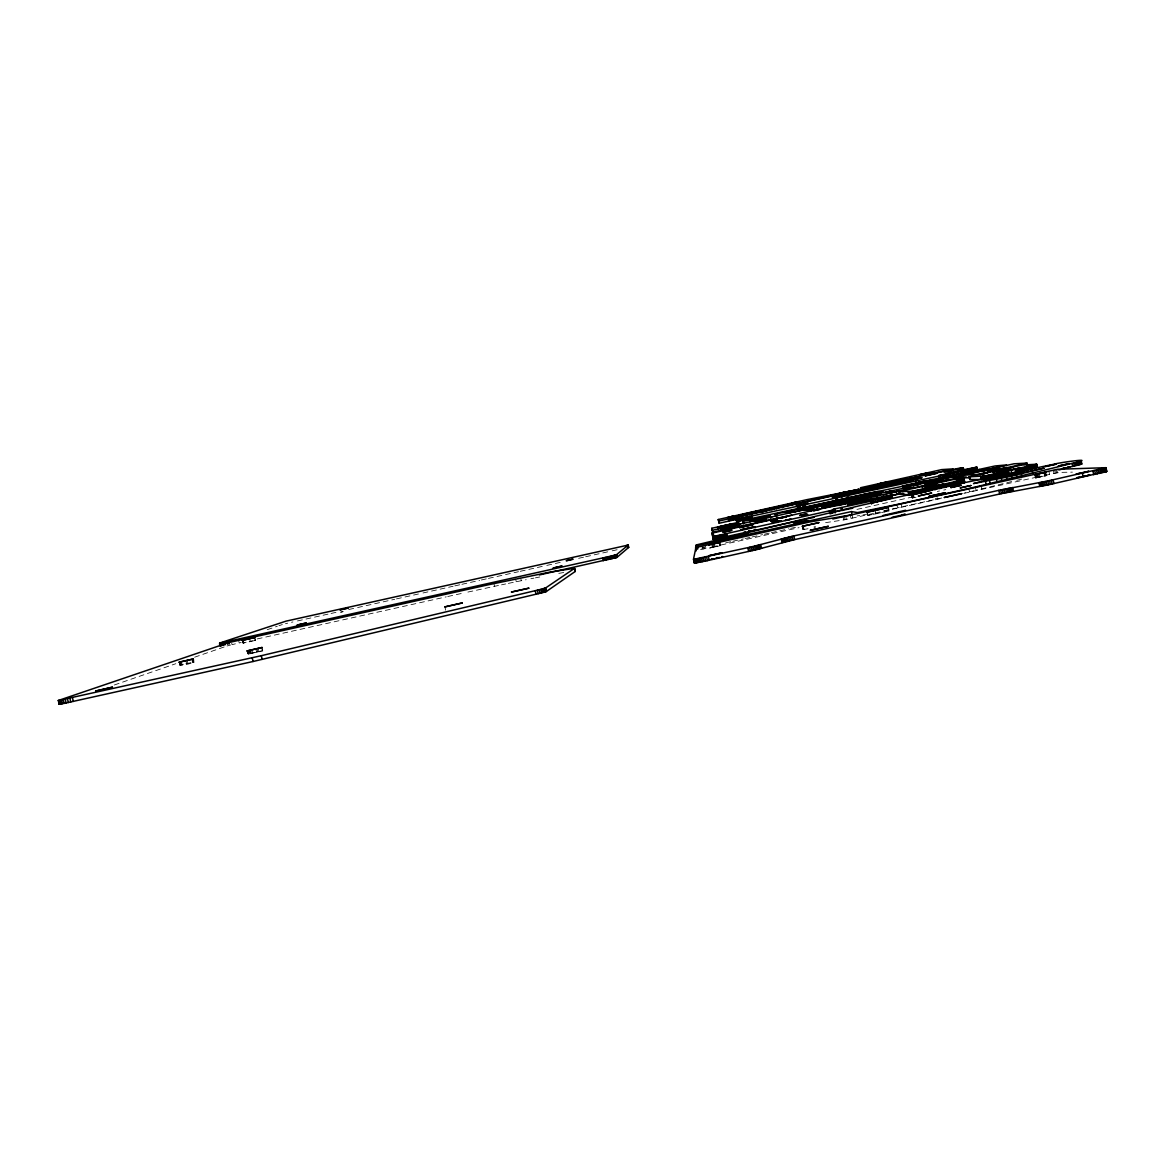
<?xml version="1.0" encoding="UTF-8"?>
<svg xmlns="http://www.w3.org/2000/svg" width="1165" height="1165" viewBox="0 0 1165 1165"><rect width="100%" height="100%" fill="white"/><g stroke="black" fill="none" stroke-linecap="round" stroke-linejoin="round"><path stroke-width="0.75" stroke-dasharray="5 3.75" d="M802.321 526.289L802.991 529.638L806.311 528.721M911.511 494.936L912.18 497.965L915.952 496.945M720.407 545.671L719.766 542.439L720.407 545.671L719.227 546.006M255.31 652.313L247.723 654.249L247.097 650.856L247.723 654.249L262.387 650.842M254.669 640.517L255.528 640.255L254.698 640.371M193.914 662.157L193.346 658.953C197.875 665.215 170.716 666.147 184.667 664.05M1043.389 476.121L1035.467 478L1046.913 475.509L1044.262 475.946M114.33 684.991L175.813 663.701M194.599 657.206L225.34 646.56M267.222 629.683L277.299 626.26M278.988 625.678L282.338 624.542M227.044 645.963L230.583 645.017M254.043 640.677L249.223 641.828L248.596 639.061M711.553 547.506L709.616 548.045L718.557 546.167M975.367 486.999L976.081 490.276L1015.05 480.737M1016.797 480.315L1022.055 479.019M285.469 623.712L287.639 623.188M246.15 642.25L243.063 643.095L247.067 642.308M700.544 549.647L708.961 547.681M235.417 643.837L232.039 644.653L231.413 641.93M343.063 611.567L340.588 612.193L343.311 611.669M814.539 527.294L815.733 527.017M712.325 547.317L717.742 546.108M856.945 509.396L914.146 496.61M973.969 490.771L964.868 492.853M291.527 622.285L292.91 621.964M185.876 663.759L191.657 662.492M241.17 642.512L239.204 642.963L238.592 640.24M249.281 641.522L252.412 640.837M297.468 620.945L329.302 613.853M331.064 613.46L336.379 612.28M348.757 609.513L355.82 607.941M357.597 607.548L394.731 599.276M396.493 598.883L421.249 593.364M423.012 592.97L453.083 586.272M454.845 585.879L460.146 584.699M461.923 584.306L479.601 580.374M481.363 579.981L486.679 578.787M488.441 578.393L518.498 571.709M520.274 571.301L545.016 565.797M546.793 565.404L560.933 562.244M578.626 558.312L583.927 557.132M585.689 556.739L610.445 551.22M612.222 550.827L618.906 549.341M257.247 638.93L446.21 596.859M447.768 596.509L464.85 592.737M725.737 542.817L730.994 541.638M732.756 541.259L743.285 538.914M745.047 538.521L750.304 537.342M752.066 536.963L762.594 534.619M764.342 534.225L769.614 533.046M771.361 532.667L788.923 528.75M790.671 528.371L795.943 527.192M712.499 546.895L799.044 527.643M896.89 504.518L897.618 507.794L941.669 498.023M873.459 513.474L843.897 519.925L822.126 523.158M875.192 513.095L942.951 498.023M963.863 493.363L1041.219 476.15M867.037 512.178L867.779 515.498L889.201 510.911L888.473 507.576M889.201 510.911L867.779 515.498M937.33 491.441L939.471 490.975M1044.743 475.378L1059.509 472.407L1072.412 472.131M256.62 652.021L261.834 650.929M467.908 592.068L498.751 585.413M937.738 498.008L935.291 498.547M943.737 490.043L945.82 489.606M501.532 584.83L505.668 583.956M508.348 583.388L526.187 579.704M813.898 527.002L815.121 526.74M704.126 547.594L701.592 548.118M867.881 513.911L863.003 514.915M883.886 510.62L896.336 508.071M808.029 528.735L802.991 529.638M916.025 497.251L912.18 497.965M530.89 578.743L533.905 578.146M535.419 577.84L539.745 576.981M194.06 662.084L192.516 662.317L191.803 659.186M719.198 545.817L720.48 545.628M859.697 515.556L857.149 515.92M563.714 572.51L558.079 573.5L557.452 570.704M185.978 660.803L186.691 663.948M181.42 661.793L182.133 664.938M180.575 661.968L181.289 665.113M180.109 661.866L180.823 664.997M179.891 662.099L180.604 665.244M179.556 662.026L180.109 665.317M179.192 662.142L179.905 665.273L179.046 662.201M261.965 647.478L262.722 650.871M261.63 647.522L262.387 650.987M258.295 648.512L259.052 651.847M254.815 637.488L255.426 640.299M254.509 637.634L255.135 640.386M257.101 648.803L257.858 652.138M255.863 648.701L256.577 652.444M249.689 638.813L250.315 641.58M251.917 649.983L252.674 653.317M250.723 650.245L251.48 653.58M249.703 650.143L250.446 653.463M249.645 650.463L250.388 653.798M248.757 650.376L249.47 653.987M247.999 650.58L248.757 653.9M247.956 650.798L248.713 654.118M247.431 650.74L248.16 654.22M243.165 640.226L243.791 642.978M242.742 640.197L243.339 643.065M242.451 640.284L243.063 643.095L242.349 640.342M192.982 658.982L193.696 662.113M192.851 659.128L193.565 662.259M192.487 659.055L193.201 662.186M192.298 659.288L193.011 662.419M187.23 660.511L187.944 663.657M520.682 577.957L521.294 580.709M515.629 579.005L516.241 581.743M493.916 583.578L494.528 586.315M444.899 606.849L445.642 610.183M719.431 542.468L720.159 545.744M719.053 542.657L719.766 545.861M714.349 543.778L715.062 546.982M713.388 543.72L714.116 547.186M712.47 543.924L713.198 547.39M711.611 544.128L712.339 547.565M705.233 545.205L705.932 548.365M703.762 545.54L704.476 548.7M702.364 545.861L703.077 549.035M981.09 485.63L981.804 488.907M968.814 488.528L969.542 491.805M913.491 494.411L914.19 497.615M912.777 494.586L913.462 497.761M912.195 494.746L912.879 497.863M911.773 494.863L912.443 497.936M901.026 503.63L901.754 506.906M888.05 507.503L888.779 510.838M875.163 510.532L875.905 513.867M852.008 514.799L852.736 518.09M850.333 515.163L851.062 518.44M845.703 516.139L846.431 519.415M844.363 516.401L845.091 519.692M843.169 516.634L843.897 519.925M803.355 526.201L804.098 529.507M802.787 526.289L803.515 529.594M802.583 526.201L803.151 529.653M1056.728 469.437L1057.456 472.742M1055.708 469.626L1056.437 472.932M1054.543 469.859L1055.272 473.15M1053.262 470.107L1053.99 473.412M1048.835 471.024L1049.549 474.33M1045.762 472.32L1046.49 475.655M1045.296 472.451L1046.024 475.771M1045.005 472.335L1045.733 475.655M1044.685 472.597L1045.427 475.932M1043.957 472.786L1044.685 476.106M1039.209 473.849L1039.952 477.184M1038.263 474.053L1038.991 477.373M1037.374 474.228L1038.102 477.563M1036.981 474.068L1037.709 477.388M1036.573 474.388L1037.316 477.723M1036.253 474.242L1036.981 477.563M1035.903 474.519L1036.646 477.839M1035.641 474.403L1036.369 477.723M1035.379 474.606L1036.107 477.941M1035.175 474.534L1035.903 477.854M1034.87 474.621L1035.729 478M1034.738 474.679L1035.51 478.014"/><path stroke-width="1.5" d="M694.85 559.579L694.384 563.117L705.64 561.02L755.371 549.924L794.632 539.599L1001.419 493.625L1048.602 484.757L1106.75 471.446L1105.92 467.689L1057.587 469.277L832.8 518.993M694.384 563.117L693.466 559.346L695.913 547.521L809.908 521.935L852.008 514.799L851.411 511.581L695.971 545.875L697.354 544.681L862.639 504.998L947.232 486.227L1054.296 464.18C1057.252 462.84 1101.071 456.68 1072.106 463.393L975.367 486.999L899.628 503.935L857.484 512.571L851.411 511.581M219.996 645.789L221.845 645.541L221.233 642.891C217.316 642.061 221.831 649.153 219.617 643.065L285.978 621.163L628.197 545.06L628.707 547.375L616.969 557.409L539.424 574.942M958.649 481.16L959.261 483.97L964.751 482.412L964.198 479.529L912.064 491.382L899.7 491.455L900.283 494.135L908.744 494.761L914.933 493.756L914.307 490.96M962.829 476.703L951.936 476.907L902.831 487.887L914.409 487.654L962.829 476.703L963.324 479.383L959.45 480.49L958.868 477.839M58.352 700.413L59.095 704.199L64.133 703.398L253.067 661.502L541.827 592.825L546.4 591.471L575.175 571.505L574.622 568.287L550.812 571.928L488.179 584.815L228.719 642.599L58.25 700.514L261.31 655.691L541.041 589.301L545.613 587.961L574.622 568.287M59.095 704.199L59.124 701.447M984.279 470.31L1006.473 464.922L995.143 465.956L902.409 486.038L908.831 485.863L988.765 469.539M1025.855 467.15L1026.482 470.005L1037.199 467.194L1036.719 464.238L984.862 476.004L969.178 476.82L969.79 479.543L981.483 479.499L980.857 476.674M221.233 642.891L611.669 555.967L616.533 554.671L628.197 545.06M870.852 503.265L892.419 497.761L890.657 497.892M1058.796 470.005L1081.601 463.932M1027.006 463.16L977.187 474.446L962.377 475.276L1013.899 463.801L1026.802 463.131L1027.457 465.927M892.346 497.819L891.778 494.965L868.42 500.892L870.939 501.227L871.566 504.052M858.052 496.741L798.753 509.891L828.286 502.712L828.825 505.144M732.96 523.784L717.465 527.25L724.805 525.444M996.701 472L1009.065 469.277L996.818 472M993.104 472.087L1005.308 469.393L993.133 472.102M963.266 467.777L963.47 470.092L963.266 467.777L960.601 467.922L933.966 473.427M962.989 467.879L944.131 472.189L952.883 471.883L976.867 467.165L950.29 473.572L950.8 475.917L977.377 469.48L974.348 469.626M814.146 517.362L713.228 539.482L712.82 535.915L713.679 535.594L711.815 528.269L738.421 522.342L739.367 525.342M713.228 539.482L712.223 533.25L714.072 532.682L909.617 488.674L902.948 488.383L793.132 512.192M755.59 529.478L754.119 529.9M924.442 483.621L931.709 482.121M748.6 520.304L755.896 518.512M969.163 476.805L1021.807 465.039L1036.719 464.238M693.554 559.375L752.939 546.545L792.113 536.308L998.871 490.319L1047.772 480.985L1105.92 467.689L1106.706 471.505L1102.978 471.49M696.801 548.118L696.379 544.958M784.351 512.323L793.336 510.328L788.982 511.391M835.64 494.499L830.354 495.664L846.067 491.834L843.577 492.431M902.89 485.863L902.992 488.485L902.525 485.98M1076.926 477.723L1079.256 477.097M970.139 479.383L969.353 476.733M721.79 556.841L722.62 556.564L721.761 556.652M712.601 536.643L834.839 509.644L835.465 512.498M836.499 496.29L832.261 497.615L878.235 488.179L922.098 477.65L841.552 495.023L836.499 496.29L836.994 498.504M797.253 508.027L800.34 507.285M770.822 518.338L770.283 515.891L765.769 517.187L771.944 516.852M738.814 522.896L734.125 524.235L739.644 524.046M711.436 558.923L712.208 558.719M985.939 469.524L987.512 469.087L974.246 472.029L980.551 470.747M892.23 495.591L902.322 493.261M953.13 482.499L953.742 485.31L955.751 484.829L958.46 484.174L957.834 481.363M1087.294 475.669L1089.741 474.985L1087.557 475.305M985.372 470.325L983.974 470.704L991.619 469.131M891.749 495.314L895.055 494.543M985.24 480.388L973.503 483.577L1009.108 476.66L1044.306 468.082L985.24 480.388L985.925 483.46M1067.883 467.354L1069.98 466.801L1067.417 467.223M745.556 513.721L738.552 515.571L788.195 504.503L745.556 513.721L746.022 515.789M718.281 519.503L806.864 499.654L868.566 487.509L718.703 521.09L718.281 519.503L719.184 523.231L736.251 519.43M719.475 557.438L716.315 558.166M730.047 520.187L728.445 520.595L730.615 520.173M948.674 483.533L949.3 486.358L950.465 486.082L952.693 485.557L952.067 482.747M1011.147 470.514L1011.773 473.369L1018.297 471.912L1025.418 470.252L1024.792 467.398M805.903 506.251L803.399 506.819M838.611 503.032L821.762 507.299L880.915 494.208L838.611 503.032L839.179 505.595M953.421 472.378L961.722 470.514L961.242 468.301M929.655 485.193L933.413 484.247L927.544 485.412M1086.348 475.888L1083.086 476.631L1082.256 472.874L1076.038 474.068L1088.911 471.243L1082.256 472.874M928.753 485.878L924.719 486.912L936.442 484.305L921.85 486.81L926.961 485.543M896.322 494.455L899.584 493.64L896.307 494.266M943.796 484.655L944.422 487.48L945.674 487.188L946.897 486.912L946.286 484.087M731.868 517.668L734.591 517.012L727.979 518.469L731.868 517.668C731.533 521.541 737.998 517.872 732.275 519.692M750.61 530.73L748.906 531.124M889.245 491.572C900.822 488.805 876.444 494.222 888.618 491.703M931.359 482.587L938.451 481.13L926.99 483.664L935.772 481.116L930.456 482.179M991.269 469.655L998.813 468.112L987.541 470.616L995.114 468.257L989.318 469.422M1062.844 468.214L1064.723 467.806M881.89 483.155L877.769 484.13L881.992 483.271M923.437 473.893L919.316 474.869L923.685 473.98M882.502 483.169L886.667 482.164L882.386 483.038M924.195 473.864L928.301 472.888L923.932 473.776M796.831 503.076C787.249 505.348 806.792 500.834 797.064 503.149M763.293 511.814L761.531 512.207L761.08 510.139M864.634 494.528C877.318 491.543 851.528 497.251 864.124 494.644M791.166 512.236C777.972 515.411 804.753 509.163 791.472 512.367M974.945 470.718L979.605 469.582L968.945 471.956L974.362 470.849M759.842 519.954L754.643 521.206L765.288 518.862L760.061 520.129M916.447 485.048C926 482.776 906.181 487.159 916.01 485.135M804.593 515.178C794.588 517.595 814.976 512.833 804.869 515.279M787.817 519.707C777.638 522.168 798.345 517.333 788.05 519.823M941.233 485.237L941.859 488.062L940.563 488.339L939.267 488.63L938.64 485.82M794.588 502.494C804.403 500.44 785.793 504.416 794.239 502.683M932.044 479.98L744.406 519.983L736.761 521.367L735.654 519.881L735.173 517.726L953.087 468.883L941.699 469.597L860.484 487.742L916.942 477.038M841.276 495.11L907.535 480.344L911.933 480.359L844.217 495.445L841.276 495.11L841.771 497.324M943.053 474.767L938.597 475.655L950.946 472.903L940.461 475.728L940.985 478.072L942.907 477.65L942.383 475.305L950.29 473.572M743.401 523.784L742.862 521.367L770.283 515.891M775.701 516.576L775.162 514.158L869.76 493.086L877.536 491.499L883.245 491.892L712.019 530.352M982.954 470.602L980.289 471.199M899.7 491.455L953.29 479.529L964.198 479.529M1009.604 467.849C998.74 470.442 1020.569 465.403 1009.56 468.024M966.499 477.053L962.945 477.839L970.212 477.781M895.696 494.601L891.735 495.431M900.283 494.135L903.749 493.363M870.939 501.227L833.208 509.236L834.854 509.629L835.159 512.6M835.407 511.697L852.824 508.217M901.608 514.959L904.856 514.231M892.128 517.275L905.336 514.333M930.063 473.82L925.607 474.708L934.811 472.684L930.296 473.602M802.947 506.688L805.51 506.134M858.095 496.669L829.596 502.421M725.475 525.299L732.945 523.769M756.566 518.367L764.153 516.838L748.775 520.289M569.452 560.088C557.933 562.462 581.452 557.452 569.903 559.826M933.398 486.97L934.024 489.795L935.335 489.504L936.645 489.213L936.019 486.402M748.673 530.832L749.532 530.643M1065.291 467.951L1063.383 468.374M1082.329 476.398L1084.571 475.903M716.271 557.773L717.363 557.525M730.135 516.969C721.834 518.658 739.629 514.886 731.198 516.619M901.579 479.412L902.045 481.509L900.894 481.757L900.429 479.66M788.472 511.493L784.38 512.338M940.461 479.558C950.305 477.563 930.456 481.728 940.213 479.747M821.529 508.61L891.778 494.965M1004.478 471.971L1005.104 474.839L1007.769 474.257L1009.108 473.966L1008.468 471.097M929.466 482.63L924.515 483.621M842.674 492.635L840.868 492.999L852.62 490.596L835.786 494.368M735.173 517.726L736.265 519.124L743.911 517.726L940.461 475.728M927.005 488.353L927.631 491.164L930.151 490.625L931.432 490.349L930.806 487.538M999.293 473.092L999.919 475.946L1002.482 475.407L1003.793 475.116L1003.152 472.262M800.748 507.401L797.443 508.086M922.243 489.358L922.855 492.169L926.35 491.674L911.423 494.994L925.199 491.688L924.573 488.863M994.429 474.111L995.07 476.966L997.444 476.47L996.803 473.616M745.527 531.852L744.071 532.157M714.145 558.632L711.451 559.171M846.926 497.28L848.79 496.902M916.039 490.625L916.666 493.421L919.593 492.839L920.641 492.62L920.03 489.81M1080.872 477.097L1077.115 477.781M964.984 477.126L963.047 477.519M988.153 475.378L988.794 478.232L990.716 477.839L991.75 477.635L991.124 474.781M791.69 515.192L712.878 532.128M981.513 476.587L982.139 479.427L984.148 479.092L986.231 478.713L985.605 475.873M887.453 498.431L889.245 498.125M754.469 529.624L755.226 529.493M835.873 499.421L836.849 499.246M628.707 547.375L627.556 547.535L627.032 545.22M712.208 532.245L713.082 535.784M974.726 469.568L977.377 469.48L976.867 467.165M895.565 483.009L899.7 483.082M905.671 510.226L883.055 515.454M775.162 514.158L777.841 515.527M742.862 521.367L744.26 523.012M72.478 697.748L73.322 701.447M69.915 698.316L70.759 702.014M67.483 698.84L68.327 702.539M65.269 699.306L66.114 703.005M63.289 699.699L64.133 703.398M61.599 700.034L62.444 703.733M60.216 700.282L61.061 703.98M59.197 700.442L60.041 704.141M58.527 700.529L59.371 704.213M261.31 655.691L262.154 659.405M252.222 657.774L253.067 661.502M228.704 641.318L229.301 643.983M227.175 641.653L227.787 644.318M224.423 642.25L225.02 644.9M223.214 642.498L223.811 645.148M222.151 642.716L222.748 645.366M220.491 643.036L221.102 645.687M219.937 643.124L220.535 645.774M574.534 568.622L575.175 571.505M545.613 587.961L546.4 591.471M545.293 588.107L546.079 591.616M544.667 588.31L545.453 591.82M543.735 588.573L544.536 592.097M542.526 588.908L543.312 592.432M541.041 589.301L541.827 592.825M539.308 589.723L540.109 593.262M537.385 590.204L538.172 593.728M535.274 590.713L536.06 594.237M793.816 535.915L794.632 539.599M792.113 536.308L792.928 539.978M790.423 536.686L791.239 540.371M781.657 505.697L782.123 507.765M788.807 537.065L789.622 540.749M787.249 537.429L788.064 541.113M785.793 537.779L786.608 541.463M784.438 538.114L785.254 541.798M776.225 506.833L776.691 508.901M783.23 538.419L784.045 542.104M782.152 538.696L782.982 542.38M776.036 514.61L776.574 517.056M781.249 538.929L782.079 542.628M771.463 507.853L771.914 509.921M766.337 508.974L766.788 511.042M755.925 511.304L756.391 513.372M760.687 544.623L761.517 548.365M759.755 544.871L760.585 548.628M758.663 545.162L759.493 548.904M751.105 512.411L751.556 514.479M751.542 516.139L752.037 518.396M757.41 545.468L758.255 549.225M749.605 512.76L750.071 514.828M749.867 516.488L750.362 518.745M756.027 545.817L756.871 549.56M748.265 516.823L748.76 519.08M754.541 546.167L755.371 549.924M746.721 517.144L747.231 519.401M752.939 546.545L753.784 550.302M745.265 517.449L745.775 519.707M751.279 546.938L752.109 550.681M743.911 517.726L744.406 519.983M749.561 547.317L750.391 551.074M742.644 517.988L743.139 520.245M741.464 518.221L741.974 520.478M747.813 547.71L748.644 551.467M740.401 518.425L740.896 520.682M739.455 518.614L739.95 520.857M738.61 518.774L739.105 521.017M737.896 518.906L738.392 521.148M737.299 518.993L737.794 521.236M736.833 519.066L737.328 521.308M736.484 519.109L736.979 521.352M736.178 519.109L736.761 521.367M726.887 533.803L727.513 536.643M725.649 534.065L726.276 536.919M724.412 534.342L725.038 537.196M723.188 534.604L723.829 537.458M722.009 534.866L722.635 537.706M718.703 521.09L719.184 523.231M720.858 535.114L721.485 537.953M719.752 535.347L720.378 538.186M718.703 535.565L719.329 538.405M717.713 535.769L718.339 538.609M716.795 535.944L717.422 538.798M715.951 536.118L716.577 538.958M715.193 536.264L715.82 539.104M714.524 536.381L715.15 539.22M713.941 536.482L714.582 539.322M711.815 528.269L712.354 530.687M712.572 532.187L713.329 535.696M713.475 536.57L714.101 539.41M712.223 533.25L712.82 535.915M713.096 536.628L713.723 539.453M712.368 534.779L713.461 539.497M708.393 556.477L709.237 560.234M706.587 556.885L707.417 560.627M704.796 557.263L705.64 561.02M703.063 557.627L703.908 561.384M701.417 557.977L702.247 561.734M697.194 545.701L697.893 548.817M699.874 558.297L700.704 562.04M696.626 545.803L697.325 548.904M696.117 545.06L696.714 548.176M698.447 558.574L699.277 562.316M695.52 547.681L696.233 550.856M697.18 558.821L698.01 562.564M696.058 559.025L696.903 562.768M695.141 559.185L695.971 562.928M694.398 559.302L695.228 563.03M693.874 559.36L694.704 563.103M627.95 545.06L628.459 547.375M627.571 545.118L628.081 547.434M616.533 554.671L617.13 557.336M616.372 554.744L616.969 557.409M616.023 554.846L616.62 557.511M615.499 555.006L616.096 557.671M614.785 555.195L615.382 557.86M613.897 555.414L614.494 558.093M612.848 555.676L613.445 558.355M611.669 555.967L612.266 558.647M610.358 556.288L610.955 558.952M608.946 556.608L609.543 559.287M607.446 556.957L608.043 559.637M605.887 557.321L606.484 560.001M604.285 557.685L604.883 560.365M602.669 558.05L603.266 560.729M990.09 475L990.716 477.839M989.1 475.189L989.726 478.043M989.289 479.427L989.959 482.485M987.265 475.553L987.891 478.407M986.406 475.713L987.032 478.567M984.862 476.004L985.488 478.859M984.163 476.135L984.789 478.975M983.522 476.252L984.148 479.092M982.925 476.354L983.551 479.194M982.401 476.441L983.027 479.281M981.92 476.529L982.546 479.354M981.163 476.631L981.775 479.47M980.624 476.689L981.25 479.529M976.721 467.267L977.231 469.597M976.445 467.369L976.969 469.699M976.037 467.485L976.547 469.815M975.484 467.646L976.008 469.976M974.814 467.835L975.323 470.165M973.998 468.039L974.508 470.383M973.066 468.286L973.576 470.616M972.003 468.548L972.527 470.878M970.838 468.84L971.348 471.17M969.557 469.146L970.066 471.49M968.159 469.48L968.683 471.825M966.673 469.83L967.198 472.175M965.101 470.209L965.625 472.553M963.193 467.82L963.673 470.034M963.44 470.587L963.965 472.932M962.683 467.951L963.164 470.165M962.29 468.053L962.771 470.267M961.795 468.17L962.29 470.383M963.994 479.689L964.605 482.485M961.707 470.995L962.232 473.34M963.79 479.762L964.416 482.558M963.542 479.849L964.154 482.645M962.61 476.805L963.193 479.441M963.222 479.936L963.834 482.732M960.63 468.447L961.11 470.66M962.407 476.864L962.989 479.514M962.159 476.951L962.741 479.587M962.843 480.053L963.455 482.849M959.96 468.592L960.455 470.806M961.591 475.145L962.436 479.689M962.407 480.169L963.018 482.98M961.489 477.14L962.072 479.791M959.276 468.752L959.756 470.966M959.916 471.403L960.441 473.747M961.911 480.315L962.538 483.111M961.067 477.257L961.664 479.907M961.373 480.461L961.984 483.257M960.601 477.388L961.183 480.038M960.077 477.534L960.659 480.184M960.761 480.621L961.387 483.417M959.494 477.679L960.077 480.329M958.067 471.825L958.577 474.17M960.106 480.781L960.732 483.591M959.407 480.97L960.018 483.766M958.183 478.014L958.78 480.664M956.159 472.262L956.683 474.606M957.455 478.189L958.052 480.854M956.683 478.393L957.281 481.043M956.975 481.567L957.601 484.378M954.222 472.699L954.747 475.043M956.086 481.786L956.698 484.596M955.14 482.019L955.751 484.829M952.271 473.136L952.781 475.48M954.15 482.252L954.776 485.062M950.975 483.009L951.587 485.82M948.295 474.009L948.82 476.369L946.825 476.805L946.315 474.446M949.839 483.271L950.465 486.082M947.495 483.81L948.121 486.635M944.334 474.883L944.859 477.228M945.048 484.378L945.674 487.188M942.529 484.946L943.14 487.771M938.582 476.121L939.106 478.466M939.937 485.528L940.563 488.339M937.33 486.111L937.956 488.921M934.709 486.693L935.335 489.504M932.102 487.261L932.714 490.072M929.524 487.815L930.151 490.625M928.257 488.091L928.884 490.902M925.782 488.616L926.393 491.426M923.394 489.125L924.005 491.936M921.122 489.591L921.733 492.402M918.967 490.028L919.593 492.839M915.544 478.699L916.039 480.912M917.962 490.232L918.573 493.043M916.986 490.436L917.598 493.246M915.151 490.8L915.777 493.596M913.506 491.106L914.132 493.916M912.763 491.251L913.375 494.047M912.064 491.382L912.69 494.178M911.423 491.499L912.035 494.295M910.826 491.601L911.452 494.397M910.287 491.703L910.913 494.499M909.807 491.776L910.418 494.572M909.384 491.848L909.996 494.63M906.006 478.509L906.545 480.606M909.02 491.892L909.632 494.688M905.7 478.553L906.341 480.635M908.7 491.936L909.326 494.732M905.467 478.597L905.933 480.708M905.19 478.655L905.656 480.752M908.132 491.979L908.744 494.761M904.87 478.713L905.336 480.825M904.506 478.786L904.972 480.897M904.098 478.873L904.564 480.97M903.647 478.961L904.113 481.072M902.686 485.922L903.225 488.353M901.011 479.529L901.477 481.626M899.846 479.791L900.312 481.888M899.264 479.922L899.73 482.019M898.579 491.397L899.176 494.047M891.647 494.95L892.172 497.906M891.4 494.965L891.88 498.008M891.05 495.009L891.662 497.746M890.875 495.373L891.487 498.139M890.38 495.533L890.992 498.3M889.769 495.707L890.38 498.474M889.07 495.897L889.681 498.664M888.269 496.115L888.88 498.882M887.366 496.348L887.978 499.13M886.434 494.091L887.031 496.756M886.361 496.61L886.987 499.377M885.284 496.887L885.895 499.654M884.104 497.178L884.716 499.96M883.376 494.776L883.958 497.44M882.852 497.484L883.463 500.266M881.497 497.819L882.123 500.601M880.085 498.154L880.696 500.935M878.599 498.518L879.211 501.3M876.211 494.921L876.794 497.499M877.041 498.882L877.653 501.664M875.425 499.275L876.036 502.057M873.735 499.654L874.362 502.45M869.76 486.489L870.226 488.586L869.177 486.621M872.017 500.062L872.629 502.843M870.852 495.97L871.42 498.547M868.58 486.752L869.046 488.849M865.464 497.091L866.046 499.654M860.964 498.052L861.532 500.615M859.406 498.387L859.974 500.95M856.202 499.071L856.77 501.649M854.571 499.435L855.139 501.999M849.664 500.513L850.232 503.076M844.785 501.605L845.368 504.183M843.285 499.465L843.839 501.911M841.989 507.663L842.615 510.503M840.111 502.683L840.679 505.246M841.086 507.489L841.712 510.299M838.552 500.469L839.091 502.916M837.315 500.732L837.853 503.178M833.499 501.562L834.038 504.008M834.227 509.833L834.868 512.687M832.203 501.853L832.742 504.285M832.844 510.183L832.873 513.168L832.247 510.328M831.592 510.474L832.218 513.328M830.893 510.634L831.519 513.488M830.164 510.794L830.791 513.649M829.422 510.969L830.048 513.823M826.975 503.003L827.514 505.435M823.073 503.877L823.611 506.309M821.791 504.168L822.33 506.6M816.811 505.304L817.364 507.736M811.117 506.629L811.656 509.076M806.238 507.794L806.792 510.241M1105.6 467.864L1106.43 471.621M1105.119 468.024L1105.935 471.781M1104.405 468.228L1105.236 471.985M1103.503 468.461L1104.333 472.233M1102.41 468.752L1103.24 472.524M1101.143 469.073L1101.974 472.844M1099.716 469.408L1100.546 473.179M1098.158 469.786L1098.988 473.558M1096.498 470.165L1097.313 473.951M1094.736 470.573L1095.566 474.344M1092.916 470.98L1093.746 474.752M1081.164 460.787L1081.819 464.078M1080.902 460.787L1081.528 464.209M1080.348 461.209L1081.033 464.369M1079.678 461.413L1080.377 464.587M1078.834 461.66L1079.533 464.835M1077.814 461.937L1078.499 465.112M1076.62 462.257L1077.319 465.432M1075.266 462.607L1075.965 465.782M1073.751 462.986L1074.45 466.16M1072.106 463.393L1072.805 466.568M1053.087 479.834L1053.917 483.606M1051.311 480.228L1052.141 483.999M1049.534 480.606L1050.364 484.378M1047.772 480.985L1048.602 484.757M1046.068 481.349L1046.898 485.121M1044.423 481.684L1045.253 485.456M1042.864 482.004L1043.694 485.761M1041.423 482.281L1042.253 486.053M1036.501 464.223L1037.025 467.267M1036.166 464.5L1036.792 467.34M1040.127 482.528L1040.942 486.3M1035.874 464.602L1036.501 467.442M1035.51 464.704L1036.136 467.544M1035.102 464.82L1035.729 467.675M1038.962 482.747L1039.792 486.504M1034.622 464.951L1035.248 467.806M1034.098 465.097L1034.724 467.951M1033.501 465.257L1034.127 468.112M1032.86 465.432L1033.486 468.272M1032.146 465.607L1032.773 468.461M1031.404 465.796L1032.03 468.65M1032.03 470.107L1032.7 473.179M1030.588 466L1031.214 468.854M1029.744 466.204L1030.37 469.058M1028.841 466.422L1029.467 469.291M1027.88 466.655L1028.52 469.51M1026.802 463.131L1027.282 466M1026.482 463.393L1027.064 466.073M1026.889 466.903L1027.515 469.757M1023.671 467.66L1024.312 470.514M1022.535 467.922L1023.161 470.791M1021.356 468.199L1021.982 471.053M1020.147 468.476L1020.788 471.344M1021.05 472.364L1021.72 475.422M1018.924 468.752L1019.55 471.621M1017.671 469.044L1018.297 471.912M1016.39 469.335L1017.03 472.204M1015.094 469.626L1015.734 472.495M1016.142 473.398L1016.812 476.456M1011.089 474.49L1011.759 477.548M1012.618 487.48L1013.433 491.193M1011.482 487.684L1012.298 491.397M1007.143 471.388L1007.769 474.257M1010.215 487.931L1011.031 491.63M1005.803 471.679L1006.429 474.548M1005.992 475.611L1006.662 478.669M1008.817 488.208L1009.633 491.907M1007.317 488.514L1008.133 492.213M1005.715 488.849L1006.531 492.547M1001.856 472.539L1002.482 475.407M1000.56 472.815L1001.186 475.669M1004.041 489.198L1004.856 492.897M1000.953 476.747L1001.623 479.805M1002.337 489.562L1003.152 493.261M998.041 473.354L998.667 476.208M1000.604 489.941L1001.419 493.625M995.609 473.864L996.235 476.718M996.075 477.854L996.745 480.912M998.871 490.319L999.672 494.018M993.294 474.344L993.92 477.199M992.187 474.563L992.813 477.417M462.214 602.96L444.87 606.892L462.214 602.96M1020.292 467.864L996.701 473.077L1020.292 467.864M810.359 530.25L828.286 526.318L810.359 530.25M802.321 526.289L818.835 522.663L802.321 526.289M807.607 520.639L794.355 523.551L807.607 520.639M808.19 503.28L796.263 505.93L808.19 503.28M820.393 509.222L813.694 510.721L820.393 509.222M943.402 484.145L928.811 487.349L943.402 484.145M766.468 519.648L755.604 522.066L766.468 519.648M765.886 517.974L749.852 521.541L765.886 517.974M740.955 529.755L754.964 526.667L741.115 529.711M806.646 513.911L799.787 515.411L806.646 513.911M847.669 504.736L867.372 500.397L847.669 504.736M739.542 527.629L752.954 524.672L739.542 527.629M961.707 493.64L944.349 497.484L961.707 493.64M748.105 533.876L732.698 537.313L748.105 533.876M947.626 480.038L925.782 484.829L947.611 480.024M740.125 524.454L729.45 526.842L740.125 524.454M780.812 520.77L773.837 522.313L780.812 520.77M929.189 496.261L945.354 492.751L929.189 496.261M786.71 516.75L780.055 518.207L786.71 516.75M779.21 520.755L772.249 522.299L779.21 520.755M733.746 525.124L717.771 528.706L733.717 525.124M721.79 552.836L709.223 555.661L721.79 552.836M777.39 519.707L770.604 521.221L777.39 519.707M348.029 608.057L340.064 609.848L348.029 608.057M731.693 530.308L723.261 532.172L731.693 530.308M731.489 529.871L723.086 531.75L731.489 529.871M719.766 542.439L708.903 544.856L719.766 542.439M262.081 647.478L247.067 650.929L262.081 647.478M306.177 623.013L297.279 625.008L306.177 623.013M992.973 470.631L1006.968 467.558L992.973 470.631M899.001 491.004L890.351 492.941L899.001 491.004M721.31 529.959L728.285 528.429L721.441 529.915M721.164 529.478L728.081 527.949L721.164 529.478M929.961 480.65L919.302 483.009L929.932 480.635M254.902 637.488L242.349 640.342L254.902 637.488M926.758 480.635L916.229 482.951L926.758 480.635M193.346 658.953L179.104 662.215L193.346 658.953M931.971 472.772L922.884 474.781L931.956 472.772M817.029 509.251L808.394 511.187L817 509.251M112.423 687.175L95.821 690.991L112.423 687.175M1069.281 463.626L1058.388 466.015L1069.281 463.626M1046.185 472.175L1034.738 474.679L1046.185 472.175M813.621 508.333L805.175 510.212L813.592 508.333M873.823 493.931L864.503 495.999L873.808 493.931M1055.84 464.223L1045.398 466.539L1055.84 464.223M528.823 588.179L511.479 592.038L528.823 588.179M970.882 485.528L960.106 487.902L970.867 485.514M931.578 493.072L918.224 496.013L931.563 493.043M987.323 472.903L979.94 474.519L987.323 472.903M561.938 566.059L553.055 568.054L561.909 566.059M961.11 485.31L950.727 487.596L961.096 485.295M936.704 473.31L925.054 475.888L936.689 473.296M885.167 485.863L862.26 490.931L885.167 485.863M853.45 490.509L858.649 489.358L853.45 490.509M888.05 507.503L867.037 512.178L888.05 507.503"/></g></svg>
